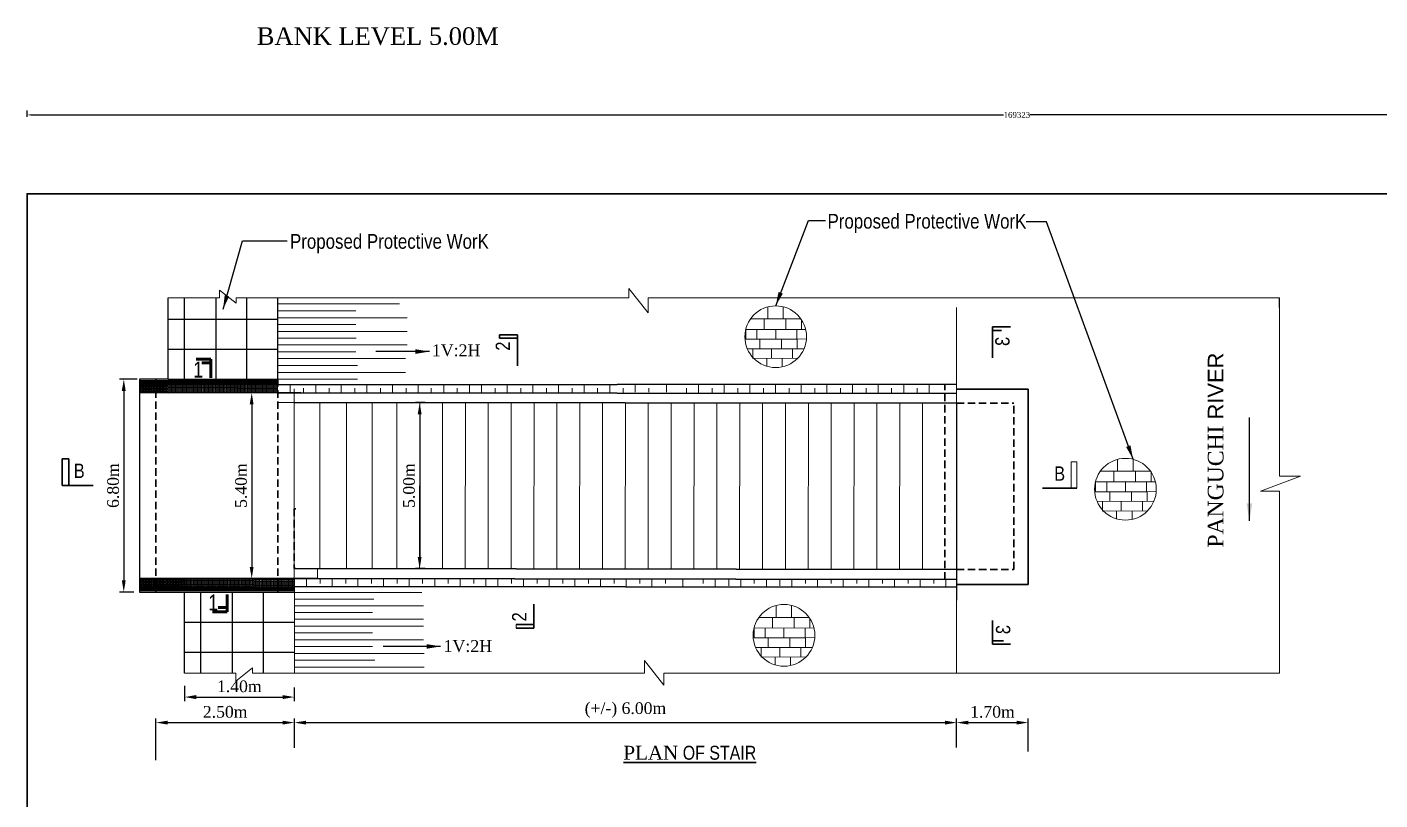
# Model space of a CAD drawing. Header units: metres. Extents: x -2434 to 11656, y -15288 to 8109.
# Drawn here: x 451.4 to 567.1, y -8298.8 to -8232.8 of the extents above; entities that cross this region are included whole.
import ezdxf

# ---------------------------------------------------------------- set-up
doc = ezdxf.new("R2010")
doc.units = ezdxf.units.M
doc.linetypes.add('DASHEDX2', pattern=[38.1, 25.4, -12.7])
doc.layers.add('Blocks', color=11, linetype='Continuous', lineweight=9)
doc.layers.add('Layer1', color=7, linetype='Continuous', lineweight=13)
doc.layers.add('LINE', color=7, linetype='Continuous')
doc.styles.add('Arial-50', font='arial.ttf')
doc.styles.get("Standard").update_dxf_attribs({"font": 'times.ttf'})
doc.styles.add('TIMES', font='ARIALN.TTF')
doc.dimstyles.get("Standard").update_dxf_attribs({"dimtxt": 0.5, "dimasz": 0.4075, "dimexe": 0.364, "dimexo": 0.219, "dimgap": 0.09, "dimtad": 0, "dimdec": 0, "dimlfac": 1000, "dimzin": 0, "dimdsep": 46, "dimtxsty": 'Standard', "dimcen": 0.09, "dimadec": 0, "dimazin": 0, "dimtfac": 1, "dimtdec": 0, "dimtofl": 0, "dimtmove": 0, "dimatfit": 3, "dimfxl": 1, "dimtolj": 1, "dimtzin": 0, "dimarcsym": 0})
pattern_1 = [(45, (-548.527, -7822.292), (-2.245064, 2.245064), [])]
pattern_2 = [(45, (-548.52701, -7822.29188), (-0.0377170757, 0.0377170757), [])]
pattern_3 = [(0, (-548.52701, -7822.29188), (0, 0.129921), [0.094488, -0.035433]), (90, (-548.52701, -7822.29188), (-0.129921, 8e-18), [0.094488, -0.035433])]

# ---------------------------------------------------------------- blocks, each defined once
blk = doc.blocks.new('*D1141')
at = {"layer": 'Defpoints', "color": 0, "lineweight": -3}
for p in [(530.87, -8292.23), (474.22, -8294.22), (530.87, -8294.57)]:
    blk.add_point(p, dxfattribs=at)
at = {"layer": 'Layer1', "color": 0, "lineweight": -2}
for p, q in [((474.22, -8294), (474.22, -8291.87)), ((530.87, -8294.35), (530.87, -8291.87))]:
    blk.add_line(p, q, dxfattribs=at)
at = {"layer": 'Layer1', "color": 7, "lineweight": -2}
blk.add_line((475.22, -8292.23), (529.87, -8292.23), dxfattribs=at)
at = {"layer": 'Layer1', "color": 7, "lineweight": -3}
for points in [[(475.22, -8292.07), (475.22, -8292.4), (474.22, -8292.23)], [(529.87, -8292.07), (529.87, -8292.4), (530.87, -8292.23)]]:
    blk.add_solid(points, dxfattribs=at)
at = {"layer": 'Layer1', "color": 0, "lineweight": 30, "insert": (502.54, -8291.16), "char_height": 1, "attachment_point": 5}
blk.add_mtext('\\A1;(+/-) 6.00m', dxfattribs=at)
blk = doc.blocks.new('*D1142')
at = {"layer": 'Defpoints', "color": 0, "lineweight": -3}
for p in [(536.99, -8292.23), (530.87, -8294.57), (536.99, -8294.92)]:
    blk.add_point(p, dxfattribs=at)
at = {"layer": 'Layer1', "color": 0, "lineweight": -2}
for p, q in [((530.87, -8294.35), (530.87, -8291.87)), ((536.99, -8294.7), (536.99, -8291.87))]:
    blk.add_line(p, q, dxfattribs=at)
at = {"layer": 'Layer1', "color": 7, "lineweight": -2}
blk.add_line((531.87, -8292.23), (535.99, -8292.23), dxfattribs=at)
at = {"layer": 'Layer1', "color": 7, "lineweight": -3}
for points in [[(531.87, -8292.07), (531.87, -8292.4), (530.87, -8292.23)], [(535.99, -8292.07), (535.99, -8292.4), (536.99, -8292.23)]]:
    blk.add_solid(points, dxfattribs=at)
at = {"layer": 'Layer1', "color": 0, "lineweight": 30, "insert": (533.93, -8291.32), "char_height": 1, "attachment_point": 5}
blk.add_mtext('\\A1;1.70m', dxfattribs=at)
blk = doc.blocks.new('*D1143')
at = {"layer": 'Defpoints', "color": 0, "lineweight": -3}
for p in [(474.22, -8292.23), (474.22, -8294.61), (462.38, -8295.67)]:
    blk.add_point(p, dxfattribs=at)
at = {"layer": 'Layer1', "color": 0, "lineweight": -2}
for p, q in [((462.38, -8295.45), (462.38, -8291.87)), ((474.22, -8294.39), (474.22, -8291.87))]:
    blk.add_line(p, q, dxfattribs=at)
at = {"layer": 'Layer1', "color": 7, "lineweight": -2}
blk.add_line((463.38, -8292.23), (473.22, -8292.23), dxfattribs=at)
at = {"layer": 'Layer1', "color": 7, "lineweight": -3}
for points in [[(463.38, -8292.07), (463.38, -8292.4), (462.38, -8292.23)], [(473.22, -8292.07), (473.22, -8292.4), (474.22, -8292.23)]]:
    blk.add_solid(points, dxfattribs=at)
at = {"layer": 'Layer1', "color": 0, "lineweight": 30, "insert": (468.3, -8291.32), "char_height": 1, "attachment_point": 5}
blk.add_mtext('\\A1;2.50m', dxfattribs=at)
blk = doc.blocks.new('*D1152')
at = {"layer": 'Defpoints', "color": 0, "lineweight": -3}
for p in [(485.64, -8264.87), (484.94, -8279.07), (485.63, -8279.07)]:
    blk.add_point(p, dxfattribs=at)
at = {"layer": 'Layer1', "color": 0, "lineweight": -2}
for p, q in [((485.42, -8264.87), (484.57, -8264.87)), ((485.41, -8279.07), (484.57, -8279.07))]:
    blk.add_line(p, q, dxfattribs=at)
at = {"layer": 'Layer1', "color": 7, "lineweight": -2}
blk.add_line((484.94, -8265.87), (484.94, -8278.07), dxfattribs=at)
at = {"layer": 'Layer1', "color": 7, "lineweight": -3}
for points in [[(484.77, -8265.87), (485.1, -8265.87), (484.94, -8264.87)], [(484.77, -8278.07), (485.1, -8278.07), (484.94, -8279.07)]]:
    blk.add_solid(points, dxfattribs=at)
at = {"layer": 'Layer1', "color": 0, "lineweight": 30, "insert": (484.03, -8271.97), "char_height": 1, "attachment_point": 5, "rotation": 90}
blk.add_mtext('\\A1;5.00m', dxfattribs=at)
blk = doc.blocks.new('*D1153')
at = {"layer": 'Defpoints', "color": 0, "lineweight": -3}
for p in [(471.51, -8264.03), (470.57, -8279.92), (471.5, -8279.92)]:
    blk.add_point(p, dxfattribs=at)
at = {"layer": 'Layer1', "color": 0, "lineweight": -2}
for p, q in [((471.29, -8264.03), (470.2, -8264.03)), ((471.29, -8279.92), (470.2, -8279.92))]:
    blk.add_line(p, q, dxfattribs=at)
at = {"layer": 'Layer1', "color": 7, "lineweight": -2}
blk.add_line((470.57, -8265.03), (470.57, -8278.92), dxfattribs=at)
at = {"layer": 'Layer1', "color": 7, "lineweight": -3}
for points in [[(470.4, -8265.03), (470.73, -8265.03), (470.57, -8264.03)], [(470.4, -8278.92), (470.73, -8278.92), (470.57, -8279.92)]]:
    blk.add_solid(points, dxfattribs=at)
at = {"layer": 'Layer1', "color": 0, "lineweight": 30, "insert": (469.66, -8271.97), "char_height": 1, "attachment_point": 5, "rotation": 90}
blk.add_mtext('\\A1;5.40m', dxfattribs=at)
blk = doc.blocks.new('*D1156')
at = {"layer": 'Defpoints', "color": 0, "lineweight": -3}
for p in [(460.98, -8262.87), (459.63, -8281.07), (460.71, -8281.07)]:
    blk.add_point(p, dxfattribs=at)
at = {"layer": 'Layer1', "color": 0, "lineweight": -2}
for p, q in [((460.76, -8262.87), (459.26, -8262.87)), ((460.49, -8281.07), (459.26, -8281.07))]:
    blk.add_line(p, q, dxfattribs=at)
at = {"layer": 'Layer1', "color": 7, "lineweight": -2}
blk.add_line((459.63, -8263.87), (459.63, -8280.07), dxfattribs=at)
at = {"layer": 'Layer1', "color": 7, "lineweight": -3}
for points in [[(459.46, -8263.87), (459.79, -8263.87), (459.63, -8262.87)], [(459.46, -8280.07), (459.79, -8280.07), (459.63, -8281.07)]]:
    blk.add_solid(points, dxfattribs=at)
at = {"layer": 'Layer1', "color": 0, "lineweight": 30, "insert": (458.72, -8271.97), "char_height": 1, "attachment_point": 5, "rotation": 90}
blk.add_mtext('\\A1;6.80m', dxfattribs=at)
blk = doc.blocks.new('*D1157')
at = {"layer": 'Defpoints', "color": 0, "lineweight": -3}
for p in [(464.82, -8288.87), (474.21, -8289), (474.21, -8290.05)]:
    blk.add_point(p, dxfattribs=at)
at = {"layer": 'Layer1', "color": 0, "lineweight": -2}
for p, q in [((464.82, -8289.09), (464.82, -8290.41)), ((474.21, -8289.22), (474.21, -8290.41))]:
    blk.add_line(p, q, dxfattribs=at)
at = {"layer": 'Layer1', "color": 7, "lineweight": -2}
blk.add_line((465.82, -8290.05), (473.21, -8290.05), dxfattribs=at)
at = {"layer": 'Layer1', "color": 7, "lineweight": -3}
for points in [[(465.82, -8289.88), (465.82, -8290.22), (464.82, -8290.05)], [(473.21, -8289.88), (473.21, -8290.22), (474.21, -8290.05)]]:
    blk.add_solid(points, dxfattribs=at)
at = {"layer": 'Layer1', "color": 0, "lineweight": 30, "insert": (469.51, -8289.14), "char_height": 1, "attachment_point": 5}
blk.add_mtext('\\A1;1.40m', dxfattribs=at)
blk = doc.blocks.new('*D1158')
at = {"color": 0, "lineweight": -2, "ltscale": 0.5}
for p, q in [((451.35, -8240.43), (451.35, -8239.91)), ((451.76, -8240.28), (534.89, -8240.28)), ((620.27, -8240.28), (537.14, -8240.28)), ((620.68, -8240.43), (620.68, -8239.91))]:
    blk.add_line(p, q, dxfattribs=at)
at = {"color": 0, "linetype": 'Continuous', "lineweight": -3, "ltscale": 0.5}
for points in [[(451.76, -8240.21), (451.76, -8240.34), (451.35, -8240.28)], [(620.27, -8240.21), (620.27, -8240.34), (620.68, -8240.28)]]:
    blk.add_solid(points, dxfattribs=at)
at = {"layer": 'Defpoints', "color": 0, "linetype": 'Continuous', "lineweight": -3, "ltscale": 0.5}
for p in [(620.68, -8240.28), (451.35, -8247.01), (620.68, -8247.01)]:
    blk.add_point(p, dxfattribs=at)
at = {"color": 0, "linetype": 'Continuous', "lineweight": -3, "ltscale": 0.5, "insert": (536.02, -8240.28), "char_height": 0.5, "attachment_point": 5}
blk.add_mtext('\\A1;169323', dxfattribs=at)

msp = doc.modelspace()

# ---------------------------------------------------------------- hatches: boundary and pattern name
at = {"linetype": 'Continuous', "lineweight": -3, "ltscale": 0.5}
h = msp.add_hatch(dxfattribs=at)
h.set_pattern_fill('ANSI31', color=0, style=0)
h.set_pattern_definition(pattern_1)
edge = h.paths.add_edge_path()
edge.add_line((472.804657, -8263.008604), (460.980433, -8263.008604))
edge.add_line((460.980433, -8263.272017), (472.828244, -8263.272017))
h = msp.add_hatch(dxfattribs=at)
h.set_pattern_fill('ANSI31', color=0, style=0)
h.set_pattern_definition(pattern_1)
edge = h.paths.add_edge_path()
edge.add_line((472.804657, -8263.008604), (460.980433, -8263.008604))
edge.add_line((460.980433, -8263.272017), (472.828244, -8263.272017))
h = msp.add_hatch(dxfattribs=at)
h.set_pattern_fill('ANGLE', color=0, scale=0.0186, style=0)
h.set_pattern_definition(pattern_3)
h.paths.add_polyline_path([(460.980433, -8263.272017), (463.42484, -8263.272017), (463.42484, -8264.028696), (460.980433, -8264.028696)])
h = msp.add_hatch(dxfattribs=at)
h.set_pattern_fill('ANGLE', color=0, scale=0.0186, style=0)
h.set_pattern_definition(pattern_3)
h.paths.add_polyline_path([(460.980433, -8279.908216), (464.87622, -8279.908216), (464.87622, -8280.664562), (460.980433, -8280.664562)])
at = {"layer": 'Blocks', "linetype": 'ByBlock', "lineweight": 5, "ltscale": 0.5}
h = msp.add_hatch(dxfattribs=at)
h.set_pattern_fill('ANSI31', color=0, scale=0.0168, style=0)
h.set_pattern_definition(pattern_2)
h.paths.add_polyline_path([(460.980433, -8263.008604), (463.421226, -8263.008604), (463.421226, -8263.272017), (460.980433, -8263.272017)])
h = msp.add_hatch(dxfattribs=at)
h.set_pattern_fill('ANGLE', color=0, scale=0.0168, style=0)
h.set_pattern_definition([(0, (2588.05733, -5186.95919), (0, 0.117348), [0.085344, -0.032004]), (90, (2588.05733, -5186.95919), (-0.117348, 7e-18), [0.085344, -0.032004])])
h.paths.add_polyline_path([(469.349033, -8263.552951), (468.186391, -8263.552951), (468.186391, -8264.028707), (469.349033, -8264.02871)])
h.paths.add_polyline_path([(469.349034, -8263.27118), (468.186391, -8263.27118), (468.186391, -8263.552951), (469.349033, -8263.552951)])
h.paths.add_polyline_path([(468.186391, -8263.27118), (463.427666, -8263.27118), (463.427666, -8263.552951), (468.186391, -8263.552951)])
h.paths.add_polyline_path([(468.186391, -8263.552951), (463.427666, -8263.552951), (463.427665, -8264.028696), (468.186391, -8264.028707)])
h = msp.add_hatch(dxfattribs=at)
h.set_pattern_fill('ANSI31', color=0, scale=0.0168, style=0)
h.set_pattern_definition([(45, (2588.05733, -5186.95919), (-0.0377170757, 0.0377170757), [])])
h.paths.add_polyline_path([(468.186391, -8263.006041), (463.427666, -8263.006041), (463.427666, -8263.27118), (468.186391, -8263.27118)])
h.paths.add_polyline_path([(469.349034, -8263.006041), (468.186391, -8263.006041), (468.186391, -8263.27118), (469.349034, -8263.27118)])
h = msp.add_hatch(dxfattribs=at)
h.set_pattern_fill('ANSI31', color=0, scale=0.0168, style=0)
h.set_pattern_definition([(45, (-733.910265, -8261.669967), (-0.0377170757, 0.0377170757), [])])
h.paths.add_polyline_path([(471.417477, -8263.27118), (471.417477, -8263.005837), (469.349034, -8263.006041), (469.349034, -8263.27118)])
h.paths.add_polyline_path([(471.417477, -8263.005837), (471.417477, -8263.27118), (472.817782, -8263.27118), (472.817755, -8263.0057)])
h = msp.add_hatch(dxfattribs=at)
h.set_pattern_fill('ANGLE', color=0, scale=0.0168, style=0)
h.set_pattern_definition([(0, (-733.91027, -8261.66997), (0, 0.117348), [0.085344, -0.032004]), (90, (-733.91027, -8261.66997), (-0.117348, 7e-18), [0.085344, -0.032004])])
h.paths.add_polyline_path([(469.349034, -8264.022125), (471.417477, -8264.019829), (471.417477, -8263.27118), (469.349034, -8263.27118)])
h.paths.add_polyline_path([(471.417477, -8264.019829), (472.817855, -8264.018275), (472.817782, -8263.27118), (471.417477, -8263.27118)])
h = msp.add_hatch(dxfattribs=at)
h.set_pattern_fill('ANSI31', color=0, scale=0.0168, style=0)
h.set_pattern_definition(pattern_2)
h.paths.add_polyline_path([(460.980433, -8280.664562), (464.824313, -8280.664562), (464.824313, -8280.927976), (460.980433, -8280.927976)])
h = msp.add_hatch(dxfattribs=at)
h.set_pattern_fill('ANGLE', color=0, scale=0.0168, style=0)
h.set_pattern_definition([(0, (2589.46053, -5203.56858), (0, 0.117348), [0.085344, -0.032004]), (90, (2589.46053, -5203.56858), (-0.117348, 7e-18), [0.085344, -0.032004])])
h.paths.add_polyline_path([(470.752235, -8280.162347), (469.589593, -8280.162347), (469.589593, -8280.638103), (470.752235, -8280.638106)])
h.paths.add_polyline_path([(470.752235, -8279.880576), (469.589593, -8279.880576), (469.589593, -8280.162347), (470.752235, -8280.162347)])
h.paths.add_polyline_path([(469.589593, -8279.880576), (464.830867, -8279.880576), (464.830867, -8280.162347), (469.589593, -8280.162347)])
h.paths.add_polyline_path([(469.589593, -8280.162347), (464.830867, -8280.162347), (464.830867, -8280.638092), (469.589593, -8280.638103)])
h = msp.add_hatch(dxfattribs=at)
h.set_pattern_fill('ANSI31', color=0, scale=0.0168, style=0)
h.set_pattern_definition([(45, (2589.468545, -5204.58979), (-0.0377170757, 0.0377170757), [])])
h.paths.add_polyline_path([(469.597607, -8280.636643), (464.838882, -8280.636643), (464.838882, -8280.901782), (469.597607, -8280.901782)])
h.paths.add_polyline_path([(470.76025, -8280.636643), (469.597607, -8280.636643), (469.597607, -8280.901782), (470.76025, -8280.901782)])
h = msp.add_hatch(dxfattribs=at)
h.set_pattern_fill('ANGLE', color=0, scale=0.0168, style=0)
h.set_pattern_definition([(0, (-732.50706, -8278.27936), (0, 0.117348), [0.085344, -0.032004]), (90, (-732.50706, -8278.27936), (-0.117348, 7e-18), [0.085344, -0.032004])])
h.paths.add_polyline_path([(470.752235, -8280.631521), (472.820679, -8280.629225), (472.820679, -8279.880576), (470.752235, -8279.880576)])
h.paths.add_polyline_path([(472.820679, -8280.629225), (474.221056, -8280.627671), (474.220983, -8279.880576), (472.820679, -8279.880576)])
h = msp.add_hatch(dxfattribs=at)
h.set_pattern_fill('ANSI31', color=0, scale=0.0168, style=0)
h.set_pattern_definition([(45, (-732.49905, -8279.30057), (-0.0377170757, 0.0377170757), [])])
h.paths.add_polyline_path([(472.828693, -8280.901782), (472.828693, -8280.63644), (470.76025, -8280.636643), (470.76025, -8280.901782)])
h.paths.add_polyline_path([(472.828693, -8280.63644), (472.828693, -8280.901782), (474.228997, -8280.901782), (474.228971, -8280.636302)])

# ---------------------------------------------------------------- linework, layer by layer
at = {"color": 0, "linetype": 'Continuous', "lineweight": -3, "ltscale": 0.5}
for p, q in [((463.424058, -8262.866196), (463.424058, -8255.930252)), ((464.82399, -8262.866196), (464.82399, -8255.930252)), ((467.516223, -8262.866196), (467.516223, -8255.930252)), ((470.157445, -8262.866196), (470.157445, -8255.930252)), ((472.813432, -8262.866196), (472.80382, -8255.930252)), ((558.490432, -8256.755407), (558.490432, -8255.930252)), ((463.423653, -8257.740531), (472.80453, -8257.740531)), ((463.422943, -8260.303364), (472.80382, -8260.303364)), ((463.424895, -8262.866196), (460.980433, -8262.866196)), ((460.980433, -8262.866196), (460.980433, -8281.071468)), ((472.804657, -8263.008604), (460.980433, -8263.008604)), ((460.980433, -8263.272017), (472.828244, -8263.272017)), ((463.424058, -8262.866196), (472.81427, -8262.866196)), ((463.42484, -8264.028696), (460.980433, -8264.028696)), ((530.868248, -8264.929324), (530.868248, -8281.75065)), ((464.82505, -8279.908216), (460.980433, -8279.908216)), ((474.20519, -8280.664562), (460.980433, -8280.664562)), ((460.980433, -8280.927976), (474.228777, -8280.927976)), ((460.980433, -8281.071468), (474.228618, -8281.071468)), ((464.824313, -8288.006661), (464.824313, -8281.071468)), ((466.22536, -8288.006661), (466.22536, -8281.071468)), ((468.917593, -8288.006661), (468.917593, -8281.071468)), ((471.558815, -8281.071468), (471.558815, -8288.006661)), ((464.824313, -8283.6343), (474.20519, -8283.6343)), ((464.823602, -8286.197132), (474.204479, -8286.197132))]:
    msp.add_line(p, q, dxfattribs=at)
at = {"layer": 'Blocks', "color": 0, "lineweight": 13, "ltscale": 0.05}
for p, q in [((467.822383, -8255.930252), (467.822383, -8255.255148)), ((467.822383, -8255.255148), (469.247382, -8256.384934)), ((502.835878, -8255.930252), (502.835878, -8255.106001)), ((502.835878, -8255.106001), (504.488991, -8257.212536)), ((463.422943, -8255.930252), (467.822383, -8255.930252)), ((469.247382, -8255.930252), (472.813397, -8255.930252)), ((469.247382, -8256.384934), (469.247382, -8255.930252)), ((472.806191, -8256.436857), (483.224958, -8256.436857)), ((472.813397, -8255.930252), (502.835878, -8255.930252)), ((504.488991, -8257.212536), (504.488991, -8255.930252)), ((504.488991, -8255.930252), (558.490432, -8255.930252)), ((472.814457, -8257.041002), (479.488498, -8257.041002)), ((472.814457, -8257.619323), (483.866162, -8257.619323)), ((513.247736, -8257.699734), (517.53366, -8257.701137)), ((514.403078, -8257.700112), (514.403048, -8258.62755)), ((514.709699, -8256.690716), (514.709642, -8257.700212)), ((516.043535, -8256.683623), (516.043475, -8257.700649)), ((516.251154, -8257.700717), (516.251123, -8258.628155)), ((517.597208, -8257.793732), (517.597208, -8258.628596)), ((530.866445, -8264.926524), (530.866445, -8256.755407)), ((558.490432, -8271.156458), (558.490432, -8256.755407)), ((472.814457, -8258.197644), (479.46637, -8258.197644)), ((472.814457, -8258.788438), (483.866644, -8258.788438)), ((517.952513, -8258.60942), (512.827372, -8258.611468)), ((512.827372, -8258.611468), (512.827372, -8259.449956)), ((513.789515, -8258.611083), (513.789515, -8259.445948)), ((515.389942, -8258.610444), (515.389942, -8259.445309)), ((517.198575, -8258.609721), (517.198575, -8259.444586)), ((472.814457, -8259.366759), (479.495628, -8259.366759)), ((472.814457, -8259.945081), (483.866644, -8259.945081)), ((512.827372, -8259.449956), (518.026859, -8259.428298)), ((512.827372, -8259.449956), (517.240452, -8259.4514)), ((514.046292, -8259.450355), (514.046292, -8260.285219)), ((515.894368, -8259.45096), (515.894368, -8260.285824)), ((517.240452, -8259.4514), (517.240452, -8260.286265)), ((472.814457, -8260.535875), (479.463102, -8260.535875)), ((472.814457, -8261.114196), (483.732515, -8261.114196)), ((517.812576, -8260.287001), (512.960865, -8260.270776)), ((513.432759, -8260.268752), (513.432759, -8261.103617)), ((513.432759, -8261.103617), (517.274595, -8261.087614)), ((514.620274, -8261.09867), (514.620274, -8261.764339)), ((515.033186, -8260.268113), (515.033186, -8261.102978)), ((515.955969, -8261.093107), (515.955969, -8261.817789)), ((516.841819, -8260.26739), (516.841819, -8261.102255)), ((472.814457, -8261.692517), (479.610138, -8261.692517)), ((472.814457, -8262.304168), (483.732515, -8262.304168)), ((472.814457, -8262.88249), (479.610138, -8262.88249)), ((473.850762, -8264.026405), (473.850762, -8263.349395)), ((476.043302, -8264.023853), (476.043302, -8263.346843)), ((478.235842, -8264.021301), (478.235842, -8263.34429)), ((480.428382, -8264.018748), (480.428382, -8263.341738)), ((482.620923, -8264.016196), (482.620923, -8263.339185)), ((484.813463, -8264.026405), (484.813463, -8263.336633)), ((487.006003, -8264.011091), (487.006003, -8263.33408)), ((489.198543, -8264.008538), (489.198543, -8263.331528)), ((490.228073, -8264.004265), (490.228073, -8263.33033)), ((492.420614, -8264.001712), (492.420614, -8263.327777)), ((494.613154, -8263.99916), (494.613154, -8263.325225)), ((496.805694, -8263.996607), (496.805694, -8263.322672)), ((498.998234, -8263.994055), (498.998234, -8263.32012)), ((501.190774, -8264.004265), (501.190774, -8263.317567)), ((503.383314, -8263.98895), (503.383314, -8263.315015)), ((506.047453, -8263.986398), (506.047453, -8263.311913)), ((508.797925, -8264.023853), (508.797925, -8263.308711)), ((510.990465, -8264.021301), (510.990465, -8263.306159)), ((513.183005, -8264.018748), (513.183005, -8263.303607)), ((515.375545, -8264.016196), (515.375545, -8263.301054)), ((517.568085, -8264.026405), (517.568085, -8263.298502)), ((519.760625, -8264.011091), (519.760625, -8263.295949)), ((521.953165, -8264.008538), (521.953165, -8263.293397)), ((524.145705, -8264.005986), (524.145705, -8263.290844)), ((526.338245, -8264.003433), (526.338245, -8263.288292)), ((528.530785, -8264.016196), (528.530785, -8263.285739)), ((474.216232, -8279.918638), (474.214638, -8263.707645)), ((475.013768, -8264.025051), (475.013768, -8263.631788)), ((477.206308, -8264.022499), (477.206308, -8263.631788)), ((479.398848, -8264.019947), (479.398848, -8263.631788)), ((481.591388, -8264.017394), (481.591388, -8263.631788)), ((483.783928, -8264.014842), (483.783928, -8263.631788)), ((485.92503, -8264.014842), (485.92503, -8263.631788)), ((488.134318, -8264.014842), (488.134318, -8263.631788)), ((491.391079, -8264.002911), (491.391079, -8263.631788)), ((493.583619, -8264.000358), (493.583619, -8263.631788)), ((495.776159, -8263.997806), (495.776159, -8263.631788)), ((497.968699, -8263.995253), (497.968699, -8263.631788)), ((500.161239, -8263.992701), (500.161239, -8263.631788)), ((502.353779, -8264.002911), (502.353779, -8263.631788)), ((504.54632, -8263.987596), (504.54632, -8263.631788)), ((507.76839, -8264.025051), (507.76839, -8263.631788)), ((509.96093, -8264.022499), (509.96093, -8263.631788)), ((512.153471, -8264.019947), (512.153471, -8263.631788)), ((514.346011, -8264.017394), (514.346011, -8263.631788)), ((516.538551, -8264.014842), (516.538551, -8263.631788)), ((518.731091, -8264.025051), (518.731091, -8263.631788)), ((520.923631, -8264.009737), (520.923631, -8263.631788)), ((523.116171, -8264.007184), (523.116171, -8263.631788)), ((525.308711, -8264.004632), (525.308711, -8263.631788)), ((527.501251, -8264.002079), (527.501251, -8263.631788)), ((476.184987, -8264.852856), (472.813624, -8264.85283)), ((558.490432, -8271.156458), (558.490432, -8265.022176)), ((541.139601, -8269.944826), (540.662043, -8269.944826)), ((540.662043, -8269.944826), (540.662043, -8272.194026)), ((541.139601, -8272.194026), (541.139601, -8269.944826)), ((544.627561, -8269.730506), (544.627503, -8270.740002)), ((545.961397, -8269.723413), (545.961337, -8270.740439)), ((547.870375, -8271.64921), (542.745233, -8271.651258)), ((542.745233, -8271.651258), (542.745233, -8272.489746)), ((543.165598, -8270.739524), (547.451522, -8270.740927)), ((543.707377, -8271.650873), (543.707377, -8272.485738)), ((544.32094, -8270.739902), (544.32091, -8271.66734)), ((545.307804, -8271.650234), (545.307804, -8272.485099)), ((546.169015, -8270.740507), (546.168985, -8271.667945)), ((547.116436, -8271.649511), (547.116436, -8272.484376)), ((547.51507, -8270.833521), (547.51507, -8271.668386)), ((560.281227, -8271.156458), (556.845492, -8272.447602)), ((558.490432, -8271.156458), (560.281227, -8271.156458)), ((542.745233, -8272.489746), (547.944721, -8272.468088)), ((542.745233, -8272.489746), (547.158314, -8272.49119)), ((543.964154, -8272.490145), (543.964154, -8273.325009)), ((545.812229, -8272.49075), (545.812229, -8273.325614)), ((547.158314, -8272.49119), (547.158314, -8273.326055)), ((556.845492, -8272.447602), (558.490432, -8272.447602)), ((558.490432, -8273.419601), (558.490432, -8272.447602)), ((558.490432, -8288.006661), (558.490432, -8272.447602)), ((547.730438, -8273.326791), (542.878726, -8273.310566)), ((543.350621, -8273.308542), (543.350621, -8274.143407)), ((544.951048, -8273.307903), (544.951048, -8274.142767)), ((546.759681, -8273.30718), (546.759681, -8274.142045)), ((543.350621, -8274.143407), (547.192457, -8274.127404)), ((544.538136, -8274.13846), (544.538136, -8274.804129)), ((545.87383, -8274.132897), (545.87383, -8274.857579)), ((558.490432, -8276.243879), (558.490432, -8276.209659)), ((558.490432, -8288.006661), (558.490432, -8276.862045)), ((558.490432, -8288.006661), (558.490432, -8276.862045)), ((476.18679, -8279.920824), (476.18679, -8279.058392)), ((474.220922, -8288.006661), (474.229898, -8279.918653)), ((475.259428, -8279.922913), (475.259428, -8280.584697)), ((476.422434, -8279.924267), (476.422434, -8280.352991)), ((477.451968, -8279.925466), (477.451968, -8280.587249)), ((478.614974, -8279.92682), (478.614974, -8280.352991)), ((479.644508, -8279.928018), (479.644508, -8280.589801)), ((480.807514, -8279.929372), (480.807514, -8280.352991)), ((481.837048, -8279.930571), (481.837048, -8280.592354)), ((483.000054, -8279.931924), (483.000054, -8280.352991)), ((484.029589, -8279.933123), (484.029589, -8280.594906)), ((485.192594, -8279.934477), (485.192594, -8280.352991)), ((486.222129, -8279.922913), (486.222129, -8280.597459)), ((487.385134, -8279.924267), (487.385134, -8280.352991)), ((488.414669, -8279.938228), (488.414669, -8280.600011)), ((489.577674, -8279.939582), (489.577674, -8280.352991)), ((490.607209, -8279.94078), (490.607209, -8280.602564)), ((491.63674, -8279.945054), (491.63674, -8280.603762)), ((492.799745, -8279.946408), (492.799745, -8280.352991)), ((493.82928, -8279.947606), (493.82928, -8280.606315)), ((494.992285, -8279.94896), (494.992285, -8280.352991)), ((496.02182, -8279.950159), (496.02182, -8280.608867)), ((497.184825, -8279.951513), (497.184825, -8280.352991)), ((498.21436, -8279.952711), (498.21436, -8280.611419)), ((499.377365, -8279.954065), (499.377365, -8280.352991)), ((500.4069, -8279.955264), (500.4069, -8280.613972)), ((501.569905, -8279.956618), (501.569905, -8280.352991)), ((502.59944, -8279.945054), (502.59944, -8280.616524)), ((503.762446, -8279.946408), (503.762446, -8280.352991)), ((504.79198, -8279.960369), (504.79198, -8280.619077)), ((505.954986, -8279.961723), (505.954986, -8280.352991)), ((507.456119, -8279.962921), (507.456119, -8280.622178)), ((509.177056, -8279.962412), (509.177056, -8280.352991)), ((510.206591, -8279.96361), (510.206591, -8280.62538)), ((511.369596, -8279.964964), (511.369596, -8280.52949)), ((512.399131, -8279.966163), (512.399131, -8280.627933)), ((513.562137, -8279.967516), (513.562137, -8280.352991)), ((514.591671, -8279.968715), (514.591671, -8280.630485)), ((515.754677, -8279.970069), (515.754677, -8280.534595)), ((516.784211, -8279.971267), (516.784211, -8280.633038)), ((517.947217, -8279.972621), (517.947217, -8280.352991)), ((518.976751, -8279.97382), (518.976751, -8280.63559)), ((520.139757, -8279.975174), (520.139757, -8280.352991)), ((521.169291, -8279.976372), (521.169291, -8280.638142)), ((522.332297, -8279.977726), (522.332297, -8280.352991)), ((523.361831, -8279.94078), (523.361831, -8280.640695)), ((524.524837, -8279.942134), (524.524837, -8280.352991)), ((525.554371, -8279.943333), (525.554371, -8280.643247)), ((526.717377, -8279.944687), (526.717377, -8280.352991)), ((527.746911, -8279.945885), (527.746911, -8280.6458)), ((528.909917, -8279.947239), (528.909917, -8280.352991)), ((529.939451, -8279.933123), (529.939451, -8280.648352)), ((530.868248, -8279.994494), (530.868248, -8288.006661)), ((474.215827, -8281.098913), (485.133885, -8281.098913)), ((474.215827, -8281.677235), (481.011509, -8281.677235)), ((474.216232, -8282.244395), (485.268418, -8282.244395)), ((474.216232, -8282.822717), (480.897402, -8282.822717)), ((513.95854, -8283.233172), (518.244464, -8283.234575)), ((515.113883, -8283.23355), (515.113852, -8284.160989)), ((515.420503, -8282.224154), (515.420446, -8283.23365)), ((516.754339, -8282.217061), (516.75428, -8283.234087)), ((516.961958, -8283.234155), (516.961928, -8284.161594)), ((474.216232, -8283.401038), (485.268418, -8283.401038)), ((474.216232, -8283.991832), (485.268418, -8283.991832)), ((493.18074, -8283.845412), (493.18074, -8284.144115)), ((518.663317, -8284.142858), (513.538176, -8284.144906)), ((513.538176, -8284.144906), (513.538176, -8284.983394)), ((514.500319, -8284.144521), (514.500319, -8284.979386)), ((516.100746, -8284.143882), (516.100746, -8284.978747)), ((517.909379, -8284.143159), (517.909379, -8284.978024)), ((518.308012, -8283.32717), (518.308012, -8284.162034)), ((474.216232, -8284.570153), (480.897402, -8284.570153)), ((474.216232, -8285.148474), (485.268418, -8285.148474)), ((513.538176, -8284.983394), (518.737663, -8284.961736)), ((513.538176, -8284.983394), (517.951257, -8284.984839)), ((514.757097, -8284.983793), (514.757097, -8285.818658)), ((516.605172, -8284.984398), (516.605172, -8285.819263)), ((517.951257, -8284.984839), (517.951257, -8285.819703)), ((474.216232, -8285.739268), (480.907973, -8285.739268)), ((474.216232, -8286.317589), (485.317948, -8286.317589)), ((518.523381, -8285.82044), (513.671669, -8285.804214)), ((514.143564, -8285.80219), (514.143564, -8286.637055)), ((514.143564, -8286.637055), (517.985399, -8286.621052)), ((515.331079, -8286.632109), (515.331079, -8287.297777)), ((515.743991, -8285.801551), (515.743991, -8286.636416)), ((516.666773, -8286.626545), (516.666773, -8287.351227)), ((517.552623, -8285.800828), (517.552623, -8286.635693)), ((469.224157, -8288.681764), (470.649156, -8287.551978)), ((470.649156, -8287.551978), (470.649156, -8288.006661)), ((474.207965, -8287.500056), (485.317948, -8287.500056)), ((474.216232, -8286.895911), (481.108444, -8286.895911)), ((504.170115, -8288.006661), (504.170115, -8286.935059)), ((504.170115, -8286.935059), (505.823229, -8289.041594)), ((464.824313, -8288.006661), (469.224157, -8288.006661)), ((469.224157, -8288.006661), (469.224157, -8288.681764)), ((470.649156, -8288.006661), (474.215172, -8288.006661)), ((474.215172, -8288.006661), (504.170115, -8288.006661)), ((505.823229, -8288.006661), (542.20958, -8288.006661)), ((505.823229, -8289.041594), (505.823229, -8288.006661)), ((542.20958, -8288.006661), (558.490432, -8288.006661))]:
    msp.add_line(p, q, dxfattribs=at)
at = {"layer": 'Blocks', "color": 0, "linetype": 'ByBlock', "lineweight": 50, "ltscale": 0.5}
for p, q in [((465.821729, -8261.16582), (467.076331, -8261.16582)), ((467.076331, -8261.16582), (467.076331, -8262.75174)), ((467.076331, -8261.465113), (466.312107, -8261.465113)), ((468.477323, -8281.265593), (468.477323, -8282.769941)), ((468.477323, -8282.769941), (467.22272, -8282.769941)), ((467.713098, -8282.404888), (468.477323, -8282.404888))]:
    msp.add_line(p, q, dxfattribs=at)
at = {"layer": 'Blocks', "color": 0, "lineweight": 13, "ltscale": 0.5}
for p, q in [((476.406374, -8279.058676), (476.406374, -8264.858665)), ((478.678728, -8279.061625), (478.678728, -8264.861614)), ((480.878063, -8279.064662), (480.878063, -8264.864467)), ((482.974283, -8279.067199), (482.974283, -8264.867187)), ((484.929628, -8279.069735), (484.941433, -8264.869739)), ((486.884973, -8279.072272), (486.896778, -8264.872276)), ((488.840318, -8279.074809), (488.852123, -8264.874812)), ((490.795663, -8279.077346), (490.807468, -8264.877349)), ((492.751008, -8279.079883), (492.762813, -8264.879886)), ((494.706353, -8279.08242), (494.718158, -8264.882423)), ((496.661698, -8279.084957), (496.673503, -8264.88496)), ((498.617043, -8279.087493), (498.628848, -8264.887497)), ((500.572388, -8279.09003), (500.584193, -8264.890034)), ((502.527733, -8279.092567), (502.539538, -8264.892571)), ((504.483078, -8279.095104), (504.494883, -8264.895107)), ((506.438423, -8279.097641), (506.450228, -8264.897644)), ((508.393768, -8279.100178), (508.405573, -8264.900181)), ((510.349113, -8279.102715), (510.360918, -8264.902718)), ((512.304458, -8279.105252), (512.316263, -8264.905255)), ((514.259803, -8279.107788), (514.271608, -8264.907792)), ((516.215148, -8279.110325), (516.226953, -8264.910329)), ((518.170493, -8279.112862), (518.182298, -8264.912865)), ((520.125838, -8279.115399), (520.137643, -8264.915402)), ((522.081183, -8279.117936), (522.092988, -8264.917939)), ((524.036528, -8279.120473), (524.048333, -8264.920476)), ((525.991873, -8279.12301), (526.003678, -8264.923013)), ((527.947218, -8279.125546), (527.959023, -8264.92555))]:
    msp.add_line(p, q, dxfattribs=at)
at = {"layer": 'Blocks', "color": 0, "lineweight": 13, "ltscale": 0.05}
msp.add_lwpolyline([(472.813423, -8255.930252), (472.813423, -8256.818046)], dxfattribs=at)
for centre in [(515.390194, -8259.24031), (545.308056, -8272.2801), (516.100998, -8284.773748)]:
    msp.add_circle(centre, 2.638845, dxfattribs=at)
at = {"layer": 'Layer1', "color": 7, "lineweight": 30}
for p, q in [((535.472277, -8258.401546), (533.946663, -8258.401546)), ((533.946663, -8261.040462), (533.946663, -8258.401546)), ((533.946663, -8258.700249), (534.70947, -8258.700249)), ((493.304983, -8259.07893), (491.77937, -8259.07893)), ((491.77937, -8259.07893), (491.77937, -8259.377634)), ((491.77937, -8259.377634), (493.304983, -8259.377634)), ((493.304983, -8261.717847), (493.304983, -8259.07893)), ((472.814457, -8263.350602), (530.866445, -8263.28302)), ((463.42484, -8264.028696), (474.785853, -8264.016088)), ((472.815184, -8264.030667), (530.866445, -8264.096618)), ((530.86604, -8263.721965), (536.989251, -8263.720971)), ((536.989732, -8280.434362), (536.989233, -8263.720971)), ((474.214751, -8264.855822), (530.866445, -8264.921773)), ((454.365254, -8271.956021), (454.365254, -8269.673774)), ((454.365254, -8269.673774), (454.937705, -8269.673774)), ((454.937705, -8269.673774), (454.937705, -8271.956021)), ((457.00417, -8271.956021), (454.365254, -8271.956021)), ((541.139601, -8272.194026), (538.224136, -8272.194026)), ((474.215645, -8273.954935), (474.35424, -8273.954936)), ((474.215645, -8273.954935), (474.216232, -8273.954935)), ((474.216147, -8279.056015), (474.35424, -8279.056015)), ((474.35424, -8279.056015), (530.868248, -8279.129336)), ((464.82505, -8279.908216), (476.18679, -8279.920824)), ((474.216232, -8279.921712), (530.868248, -8279.987663)), ((474.216232, -8280.583482), (530.868248, -8280.649433)), ((530.868248, -8280.433478), (536.989732, -8280.434306)), ((494.706353, -8282.105405), (494.706353, -8284.144115)), ((493.18074, -8283.845412), (494.706353, -8283.845412)), ((494.706353, -8284.144115), (493.18074, -8284.144115)), ((533.948467, -8283.489076), (533.948467, -8285.527787)), ((534.887473, -8285.229083), (533.948467, -8285.229083)), ((533.948467, -8285.527787), (535.47408, -8285.527787))]:
    msp.add_line(p, q, dxfattribs=at)
at = {"layer": 'Layer1', "color": 7, "linetype": 'DASHEDX2', "lineweight": 30, "ltscale": 0.025}
for p, q in [((462.379162, -8262.866196), (462.380966, -8281.071468)), ((472.813432, -8262.866196), (472.815184, -8281.071468)), ((529.846967, -8279.993361), (529.847135, -8263.284207)), ((530.866445, -8264.921773), (535.766795, -8264.922551)), ((535.768598, -8279.130114), (535.768503, -8264.922551)), ((474.216232, -8273.954935), (474.216232, -8279.056015)), ((530.868268, -8279.129336), (535.768618, -8279.130114))]:
    msp.add_line(p, q, dxfattribs=at)
at = {"layer": 'Layer1', "color": 7, "lineweight": 30}
msp.add_lwpolyline([(584.645699, -8364.918981), (451.354703, -8364.918981), (451.354703, -8247.013822), (620.678113, -8247.013822), (620.678113, -8339.807074), (620.678113, -8361.074911), (620.678113, -8364.918981)], close=True, dxfattribs=at)

# ---------------------------------------------------------------- texts
at = {"layer": 'Blocks', "color": 0, "linetype": 'ByBlock', "lineweight": 13, "ltscale": 0.5, "char_height": 1.26, "width": 34.36775309, "attachment_point": 1, "style": 'TIMES'}
for insert in [(519.825518, -8248.736026), (473.846261, -8250.459606)]:
    msp.add_mtext('\\A1;Proposed Protective WorK ', dxfattribs=dict(at, insert=insert))
at = {"layer": 'Layer1', "color": 7, "lineweight": 30, "char_height": 1.224216, "width": 2.60451954, "attachment_point": 1, "rotation": 90, "style": 'TIMES'}
for insert in [(491.441733, -8260.43504), (492.843103, -8283.58198)]:
    msp.add_mtext('2', dxfattribs=dict(at, insert=insert))
at = {"layer": 'Layer1', "color": 7, "lineweight": 30, "extrusion": (0, 0, -1), "char_height": 1.224216, "width": 2.60451954, "attachment_point": 1, "text_direction": (0, -1, 0), "style": 'TIMES'}
for insert in [(534.167629, -8259.248715), (534.230165, -8283.886901)]:
    msp.add_mtext('3', dxfattribs=dict(at, insert=insert))
at = {"layer": 'Layer1', "color": 7, "lineweight": 13, "char_height": 1.36024, "width": 13.41647086, "attachment_point": 1, "style": 'TIMES'}
for insert in [(465.568889, -8261.369894), (466.852395, -8281.278824)]:
    msp.add_mtext('1', dxfattribs=dict(at, insert=insert))
at = {"layer": 'Layer1', "color": 7, "lineweight": 30, "attachment_point": 1, "style": 'TIMES'}
for s, insert, char_height, width in [('B', (455.350763, -8270.092771), 1.224216, 2.60451954), ('B', (539.209646, -8270.330776), 1.224216, 2.60451954), ('{\\fTimes New Roman|b0|i0|c0|p18;\\L PLAN\\fArial Narrow|b1|i0|c0|p34; \\fArial Narrow|b0|i0|c0|p34;OF STAIR}', (501.916293, -8294.21479), 1.19021, 12.77492067)]:
    msp.add_mtext(s, dxfattribs=dict(at, insert=insert, char_height=char_height, width=width))
at = {"layer": 'LINE', "color": 0, "linetype": 'ByBlock', "lineweight": -3, "ltscale": 0.5, "attachment_point": 1}
for s, insert, char_height, width in [('\\pi-812,l812,t405.9,812;BANK LEVEL 5.00M', (471.006613, -8232.790636), 1.499472, 178.49280541), ('1V:2H', (485.983843, -8259.898469), 1.008668, 23.60143026), ('1V:2H', (486.98406, -8285.18031), 1.008668, 23.60143026)]:
    msp.add_mtext(s, dxfattribs=dict(at, insert=insert, char_height=char_height, width=width))
at = {"layer": 'LINE', "color": 0, "linetype": 'ByBlock', "lineweight": -3, "ltscale": 0.5, "insert": (553.029279, -8268.935423), "char_height": 1.3374938, "attachment_point": 5, "rotation": 90, "style": 'Arial-50'}
msp.add_mtext('{\\fTimes New Roman|b0|i0|c0|p18;PANGUCHI} RIVER', dxfattribs=at)

# ---------------------------------------------------------------- dimensions: what is measured, and where the dimension line sits
at = {"color": 0, "linetype": 'Continuous', "lineweight": -3, "ltscale": 0.5}
dim = msp.add_linear_dim(base=(620.678113, -8240.276917), p1=(451.354703, -8247.013822), p2=(620.678113, -8247.013822), dimstyle='Standard', override={"dimfxl": 0.15, "dimfxlon": 1}, dxfattribs=at)
dim.commit()
dim.dimension.update_dxf_attribs({"geometry": '*D1158', "text_midpoint": (536.016408, -8240.276917)})
at = {"layer": 'Layer1', "color": 7, "lineweight": 30}
for base, p1, p2, text, picture, middle in [((459.626086, -8281.071468), (460.980433, -8262.866196), (460.707392, -8281.071468), '6.80m', '*D1156', (458.715992, -8271.968832)), ((470.565304, -8279.915628), (471.506707, -8264.027545), (471.504394, -8279.915628), '5.40m', '*D1153', (469.65521, -8271.971586))]:
    dim = msp.add_linear_dim(base=base, p1=p1, p2=p2, angle=90, text=text, dimstyle='Standard', override={"dimtxt": 1, "dimasz": 1, "dimgap": 0.4, "dimtad": 1, "dimdec": 2, "dimrnd": 0.002, "dimpost": 'm', "dimcen": 0.05, "dimclrd": 7, "dimadec": 1, "dimtdec": 2, "dimfrac": 2}, dxfattribs=at)
    dim.commit()
    dim.dimension.update_dxf_attribs({"geometry": picture, "text_midpoint": middle})
dim = msp.add_linear_dim(base=(484.935531, -8279.070674), p1=(485.64265, -8264.869126), p2=(485.632055, -8279.070674), angle=90, text='5.00m', dimstyle='Standard', override={"dimtxt": 1, "dimasz": 1, "dimgap": 0.4, "dimtad": 1, "dimdec": 2, "dimrnd": 0.002, "dimpost": 'm', "dimcen": 0.05, "dimclrd": 7, "dimadec": 1, "dimtdec": 2, "dimfrac": 2}, dxfattribs=at)
dim.commit()
dim.dimension.update_dxf_attribs({"geometry": '*D1152', "text_midpoint": (484.935531, -8271.969737), "dimtype": 160})
for base, p1, p2, text, picture, middle in [((474.20519, -8290.049384), (464.824313, -8288.869528), (474.20519, -8289.002207), '1.40m', '*D1157', (469.514751, -8289.139291)), ((530.868248, -8292.232893), (474.216232, -8294.222161), (530.868248, -8294.567904), '(+/-) 6.00m', '*D1141', (502.54224, -8291.162381)), ((474.216232, -8292.232893), (462.380966, -8295.671818), (474.216232, -8294.609792), '2.50m', '*D1143', (468.298599, -8291.322799)), ((536.989328, -8292.232893), (530.868248, -8294.567904), (536.989328, -8294.917956), '1.70m', '*D1142', (533.928788, -8291.322799))]:
    dim = msp.add_linear_dim(base=base, p1=p1, p2=p2, text=text, dimstyle='Standard', override={"dimtxt": 1, "dimasz": 1, "dimgap": 0.4, "dimtad": 1, "dimdec": 2, "dimrnd": 0.002, "dimpost": 'm', "dimcen": 0.05, "dimclrd": 7, "dimadec": 1, "dimtdec": 2, "dimfrac": 2}, dxfattribs=at)
    dim.commit()
    dim.dimension.update_dxf_attribs({"geometry": picture, "text_midpoint": middle})

# ---------------------------------------------------------------- leaders
at = {"layer": 'Blocks', "color": 0, "lineweight": 13, "ltscale": 0.05}
msp.add_leader([(555.913566, -8274.98085), (555.913566, -8266.156464)], dimstyle='Standard', override={"dimasz": 1.5, "dimgap": 0.09, "dimtad": 0, "dimdec": 2, "dimlfac": 1, "dimpost": ' m', "dimtdec": 2, "dimfxl": 0.12, "dimfxlon": 1}, dxfattribs=at)
at = {"layer": 'LINE', "color": 0, "linetype": 'ByBlock', "lineweight": -3, "ltscale": 0.5}
for points in [[(515.390194, -8256.601465), (518.187618, -8249.306605), (519.647734, -8249.306605)], [(545.961397, -8269.723413), (538.550523, -8249.417964), (536.817937, -8249.423422)], [(468.121579, -8256.897699), (469.769432, -8251.038634), (473.590061, -8251.038238)], [(485.774244, -8260.509795), (481.177741, -8260.509795)], [(486.724571, -8285.71985), (481.813632, -8285.71985)]]:
    msp.add_leader(points, dimstyle='Standard', override={"dimtxt": 0.938, "dimasz": 1.2, "dimexe": 0.35, "dimexo": 0.05, "dimdec": 2, "dimlfac": 1, "dimpost": 'm', "dimdle": 0.35, "dimtmove": 2, "dimfxl": 0.35}, dxfattribs=at)

doc.saveas('drawing.dxf')
